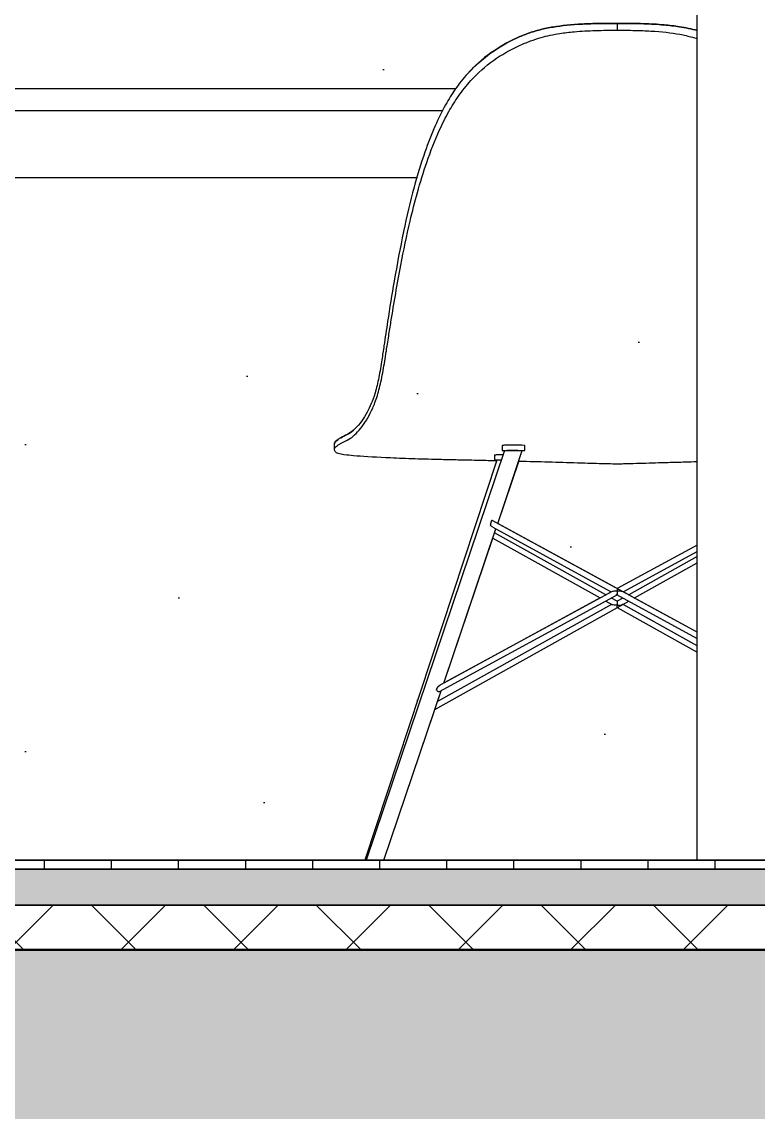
# Model space of a CAD drawing. Header units: millimetres. Extents: x -100 to 224448, y 0 to 22177.
# Drawn here: x 161922 to 162581, y 16625 to 17600 of the extents above; entities that cross this region are included whole.
import ezdxf

# ---------------------------------------------------------------- set-up
doc = ezdxf.new("R2010")
doc.units = ezdxf.units.MM
doc.linetypes.add('DASHED', pattern=[19.05, 12.7, -6.35])
doc.layers.get('0').update_dxf_attribs({"true_color": 0xdfdfdf})
for name, color, linetype in [('Background_0', 7, 'Continuous'), ('Boundary_Floor_ Ceramic Tiles', 7, 'Continuous'), ('Boundary_Insulation_ Extruded Polystyrene', 42, 'Continuous'), ('Boundary_Screed', 7, 'Continuous'), ('Elevation_Gypsum Board', 7, 'Continuous'), ('Fill_Concrete_ Reinforced', 85, 'Continuous'), ('Fill_Floor_ Ceramic Tiles', 251, 'Continuous'), ('Fill_Insulation_ Extruded Polystyrene', 42, 'Continuous'), ('Fill_Screed', 251, 'Continuous'), ('Viewport border', 7, 'Continuous')]:
    doc.layers.add(name, color=color, linetype=linetype)
for name, color, linetype, lineweight in [('Background_Concrete_ Reinforced', 7, 'Continuous', 9), ('Background_Floor_ Ceramic Tiles', 7, 'Continuous', 9), ('Background_Gypsum Board', 7, 'Continuous', 9), ('Background_Insulation_ Extruded Polystyrene', 7, 'Continuous', 9), ('Background_Screed', 7, 'Continuous', 9), ('Boundary_Concrete_ Reinforced', 99, 'Continuous', 50)]:
    doc.layers.add(name, color=color, linetype=linetype, lineweight=lineweight)
doc.layers.add('BIM_ROOM_LINES', color=7, linetype='Continuous', plot=False)

# ---------------------------------------------------------------- blocks, each defined once
blk = doc.blocks.new("CC'__section__..%5CMainBuilding.dwg", base_point=(1833.26, -9100))
at = {"layer": 'Elevation_Gypsum Board'}
h = blk.add_hatch(dxfattribs=at)
h.set_pattern_fill('DOTS2', color=256, scale=30, style=0)
h.paths.add_polyline_path([(5062.41, 8440), (5234.4, 8440), (5234.4, 8523), (5134.4, 8523), (5134.4, 8583), (5508.68, 8583), (5508.68, 8593), (5526, 8593), (5564.95, 8593), (5643.79, 8593), (5652.41, 8593), (5652.41, 8583), (6503.28, 8583), (6503.28, 8722.25), (6499.86, 8722.25), (6499.86, 8733), (6508.89, 8733), (6508.89, 8722.25), (6505.47, 8722.25), (6505.47, 8583), (7874.4, 8583), (7874.4, 8523), (7774.4, 8523), (7774.4, 8440), (7868.86, 8440), (7877.36, 8440), (8166.29, 8440), (8677.36, 8440), (8966.29, 8440), (9477.36, 8440), (9621.82, 8498.19), (9621.82, 8492.05), (9513.81, 8107.07), (9513.95, 8107.51, -0.162902), (9511.94, 8107.78), (9511.94, 8112.35), (9519.9, 8112.84), (9521.01, 8116.13, -0.163594), (9518.98, 8116.28), (9518.98, 8120.86), (9528.98, 8121.03, -0.017407), (9538.98, 8120.86), (9538.98, 8116.28, -0.167992), (9536.85, 8116.12), (9533.63, 8106.6), (9693.4, 8106.17), (9693.4, 10445), (3582.4, 10445), (3582.4, 7749.99), (5068.39, 7750), (5134.11, 8216.57), (5135.89, 8229.18), (5162.76, 8420), (4962.76, 8420), (4962.76, 8440), (5056.66, 8440), (5017.28, 8492.05), (5017.28, 8498.19)])
h.paths.add_polyline_path([(5474.97, 8610.91, -1), (5430.45, 8610.91, -1)], flags=16)
h.paths.add_polyline_path([(5383.04, 8616.48), (5309.83, 8589.84), (5306.41, 8599.23), (5379.62, 8625.88), (5439.34, 8647.62), (5499.8, 8669.62), (5503.22, 8660.23), (5442.76, 8638.22)], flags=16)
h = blk.add_hatch(dxfattribs=at)
h.set_pattern_fill('DOTS2', color=256, scale=30, style=0)
h.paths.add_polyline_path([(9442.41, 8360), (9001.23, 8360), (8929.84, 8107.07), (9047.56, 7750), (9396.09, 7750), (9513.81, 8107.07)])
h = blk.add_hatch(dxfattribs=at)
h.set_pattern_fill('DOTS2', color=256, scale=30, style=0)
h.paths.add_polyline_path([(9533.63, 8106.6), (9514.85, 8051.08), (9514.94, 8051.03), (9621.83, 7992.88), (9693.4, 8031.81), (9693.4, 8106.17)])
h = blk.add_hatch(dxfattribs=at)
h.set_pattern_fill('DOTS2', color=256, scale=30, style=0)
h.paths.add_polyline_path([(9510.42, 8038), (9466.6, 7908.45), (9606.4, 7984.49)])
h = blk.add_hatch(dxfattribs=at)
h.set_pattern_fill('DOTS2', color=256, scale=30, style=0)
h.paths.add_polyline_path([(9628.95, 7989.01), (9632.06, 7987.32), (9693.4, 8021.52), (9693.4, 8026.12), (9627.06, 7990.04)])
h = blk.add_hatch(dxfattribs=at)
h.set_pattern_fill('DOTS2', color=256, scale=30, style=0)
h.paths.add_polyline_path([(9637.25, 7984.5), (9693.4, 7953.96), (9693.4, 8015.8)])
h = blk.add_hatch(dxfattribs=at)
h.set_pattern_fill('DOTS2', color=256, scale=30, style=0)
h.paths.add_polyline_path([(9616.76, 7984.44), (9621.82, 7981.62), (9626.89, 7984.44), (9621.83, 7987.19)])
h = blk.add_hatch(dxfattribs=at)
h.set_pattern_fill('DOTS2', color=256, scale=30, style=0)
h.paths.add_polyline_path([(9458.65, 7884.92), (9413.01, 7750), (9693.39, 7750), (9693.4, 7935.99), (9621.82, 7975.89)])
h = blk.add_hatch(dxfattribs=at)
h.set_pattern_fill('DOTS2', color=256, scale=30, style=0)
h.paths.add_polyline_path([(9464.24, 7901.47), (9461.03, 7891.98), (9616.69, 7978.75), (9611.57, 7981.61)])
h = blk.add_hatch(dxfattribs=at)
h.set_pattern_fill('DOTS2', color=256, scale=30, style=0)
h.paths.add_polyline_path([(9626.96, 7978.75), (9693.4, 7941.71), (9693.4, 7948.26), (9632.09, 7981.61)])
at = {"layer": 'Fill_Concrete_ Reinforced', "extrusion": (0, 0, -1)}
h = blk.add_hatch(dxfattribs=at)
h.set_pattern_fill('CONCRETE1', color=256, scale=20, angle=15, style=0)
h.set_pattern_definition([(15, (-3002.4, -5250), (287.368, 497.736), [50.8, -355.6]), (105, (-3002.4, -5250), (-497.736, 287.368), [50.8, -355.6]), (150, (-2953.33, -5236.85), (-392.5523, -105.184), [71.842, -502.894]), (15, (-3012.5, -5016.04), (287.368, 497.736), [50.8, -355.6]), (60, (-2981.4, -5034), (-105.184, 392.5523), [35.921, -538.8154]), (150, (-2981.4, -5034), (-392.5523, -105.184), [35.921, -538.8154]), (15, (-2891.6, -4878.46), (287.368, 497.736), [71.842, -334.558]), (60, (-2891.6, -4878.46), (-105.184, 392.5523), [50.8, -523.9364]), (150, (-2822.2, -4859.87), (-392.5523, -105.184), [50.8, -523.9364]), (105, (-2758.8, -5079.55), (-497.736, 287.368), [50.8, -355.6]), (60, (-2758.82, -5079.55), (-105.184, 392.5523), [35.921, -538.8154]), (150, (-2740.86, -5048.44), (-392.5523, -105.184), [35.921, -538.8154]), (15, (-2979.63, -5138.7), (287.368, 497.736), [25.4, -340.36]), (15, (-2711.5, -4961.7), (287.368, 497.736), [25.4, -340.36]), (105, (-2847.33, -4945.5), (-497.736, 287.368), [25.4, -340.36]), (150, (-2739.1, -5153.15), (-392.5523, -105.184), [35.921, -538.8154]), (150, (-2983.15, -4929.3), (-392.5523, -105.184), [35.921, -538.8154]), (60, (-2852.9, -5071.9), (-105.184, 392.5523), [35.921, -538.8154]), (105, (-2880.6, -5164.77), (-497.736, 287.368), [6.35, -400.05]), (105, (-2906.6, -4994.24), (-497.736, 287.368), [6.35, -400.05]), (105, (-2740.65, -4877.46), (-497.736, 287.368), [6.35, -400.05]), (105, (-2678.64, -5084.36), (-497.736, 287.368), [6.35, -400.05])])
h.paths.add_polyline_path([(-21382.4, 7500), (-21382.4, 7670), (-21242.4, 7670), (-3322.4, 7670), (-3182.4, 7670), (-3182.4, 7500)])
at = {"layer": 'Fill_Floor_ Ceramic Tiles', "extrusion": (0, 0, -1)}
h = blk.add_hatch(dxfattribs=at)
h.set_pattern_fill('_USER', color=256, scale=60, angle=90, style=0, pattern_type=0)
h.set_pattern_definition([(90, (-3002.4, -5250), (-60, -2e-13), [])])
h.paths.add_polyline_path([(-3322.4, 7750), (-3322.4, 7742), (-21242.4, 7742), (-21242.4, 7750)])
at = {"layer": 'Fill_Insulation_ Extruded Polystyrene', "extrusion": (0, 0, -1)}
h = blk.add_hatch(dxfattribs=at)
h.set_pattern_fill('INSULATION', color=256, scale=20, style=0)
h.set_pattern_definition([(45, (-3002.4, -5250), (-50.28943, 50.28943), []), (135, (-3002.4, -5250), (-50.28943, -50.28943), [])])
h.paths.add_polyline_path([(-3322.4, 7710), (-3322.4, 7670), (-21242.4, 7670), (-21242.4, 7710)])
at = {"layer": 'Fill_Screed', "extrusion": (0, 0, -1)}
h = blk.add_hatch(dxfattribs=at)
h.set_pattern_fill('SCREED', color=256, scale=20, angle=15, style=0)
h.set_pattern_definition([(15, (-3002.4, -5250), (915.6406, 508.3053), [-127, 0, -381, 0]), (15, (-3005.69, -5237.73), (915.6406, 508.3053), [-50.8, 0, -177.8, 0, -91.44, 0, -381, 0]), (15, (-3008.97, -5225.47), (915.6406, 508.3053), [-25.4, 0, -127, 0, -127, 0, -279.4, 0, -91.44, 0]), (15, (-3012.26, -5213.2), (915.6406, 508.3053), [-91.44, 0, -406.4, 0]), (15, (-3015.55, -5200.93), (915.6406, 508.3053), [-304.8, 0, -304.8, 0]), (15, (-3018.84, -5188.66), (915.6406, 508.3053), [-431.8, 0]), (15, (-3022.12, -5176.4), (915.6406, 508.3053), [-127, 0, -558.8, 0]), (15, (-3025.4, -5164.13), (915.6406, 508.3053), [-177.8, 0, -101.6, 0]), (15, (-3028.7, -5151.86), (915.6406, 508.3053), [-254, 0]), (15, (-3035.27, -5127.33), (915.6406, 508.3053), [-35.56, 0, -381, 0, -228.6, 0]), (15, (-3038.56, -5115.06), (915.6406, 508.3053), [-50.8, 0, -5.08, 0, -127, 0]), (15, (-3041.84, -5102.8), (915.6406, 508.3053), [-25.4, 0, -330.2, 0, -381, 0]), (15, (-3045.13, -5090.53), (915.6406, 508.3053), [-254, 0]), (15, (-3048.42, -5078.26), (915.6406, 508.3053), [-127, 0, -533.4, 0]), (15, (-3055, -5053.72), (915.6406, 508.3053), [-609.6, 0]), (15, (-3058.28, -5041.46), (915.6406, 508.3053), [-127, 0, -10.16, 0, -177.8, 0]), (15, (-3061.57, -5029.2), (915.6406, 508.3053), [-35.56, 0, -254, 0, -101.6, 0, -177.8, 0, -203.2, 0]), (15, (-3064.85, -5016.92), (915.6406, 508.3053), [-76.2, 0, -101.6, 0, -254, 0, -10.16, 0, -127, 0]), (15, (-3068.14, -5004.65), (915.6406, 508.3053), [-254, 0])])
h.paths.add_polyline_path([(-3322.4, 7742), (-3322.4, 7710), (-21242.4, 7710), (-21242.4, 7742)])
at = {"linetype": 'DASHED', "extrusion": (0, 1, 0)}
blk.add_line((9621.82, 8498.19), (9621.82, 8492.05), dxfattribs=at)
blk.add_line((2834.4, 7750), (21730.4, 7750))
blk.add_line((2834.4, 7750), (21730.4, 7750))
at = {"layer": 'Background_0', "extrusion": (0, 1, 0)}
for p, q in [((9693.4, 7750), (9693.4, 12074.73)), ((8966.29, 8440), (9477.36, 8440)), ((9465.28, 8420), (8978.36, 8420)), ((9442.41, 8360), (9001.23, 8360)), ((9518.98, 8120.86), (9518.98, 8116.28)), ((9538.98, 8116.28), (9538.98, 8120.86)), ((9521.07, 8116.31), (9397.18, 7750)), ((9511.94, 8112.35), (9511.94, 8107.78)), ((9514.85, 8051.08), (9536.89, 8116.25)), ((9514.03, 8107.74), (9396.09, 7750)), ((9514.85, 8051.08), (9533.63, 8106.6)), ((9693.4, 7953.96), (9509.77, 8053.83)), ((9466.6, 7908.45), (9513.22, 8046.27)), ((9510.64, 8047.67), (9615.89, 7990.42)), ((9512.05, 8042.81), (9513.22, 8046.27)), ((9611.6, 7987.32), (9512.05, 8042.81)), ((9611.6, 7987.32), (9512.05, 8042.81)), ((9621.83, 7992.88), (9514.94, 8051.03)), ((9466.6, 7908.45), (9510.42, 8038)), ((9510.42, 8038), (9606.4, 7984.49)), ((9693.4, 8031.81), (9621.83, 7992.88)), ((9693.4, 8031.81), (9621.83, 7992.88)), ((9627.06, 7990.04), (9693.4, 8026.12)), ((9693.4, 8021.52), (9632.06, 7987.32)), ((9693.4, 8021.52), (9632.06, 7987.32)), ((9637.25, 7984.5), (9693.4, 8015.8)), ((9462.91, 7900.74), (9621.83, 7987.19)), ((9617.14, 7990.33), (9463.7, 7906.87)), ((9606.4, 7984.49), (9466.6, 7908.45)), ((9616.6, 7990.04), (9611.67, 7987.35)), ((9621.82, 7981.62), (9616.76, 7984.44)), ((9621.82, 7981.62), (9616.76, 7984.44)), ((9620.65, 7987.83), (9693.4, 7948.26)), ((9626.89, 7984.44), (9621.82, 7981.62)), ((9626.89, 7984.44), (9621.82, 7981.62)), ((9621.83, 7990.95), (9621.83, 7989.98)), ((9632.06, 7987.32), (9628.95, 7989.01)), ((9693.4, 7953.96), (9634.69, 7985.89)), ((9458.65, 7884.92), (9632.09, 7981.61)), ((9616.69, 7978.75), (9461.03, 7891.98)), ((9616.69, 7978.75), (9461.03, 7891.98)), ((9611.57, 7981.61), (9617.04, 7978.56)), ((9621.82, 7981.62), (9621.82, 7978.99)), ((9621.82, 7978.99), (9621.82, 7978.01)), ((9621.82, 7975.89), (9621.82, 7978.01)), ((9621.82, 7975.89), (9693.4, 7935.99)), ((9693.4, 7941.71), (9626.61, 7978.95)), ((9693.4, 7941.71), (9626.96, 7978.75)), ((9413.01, 7750), (9464.24, 7901.47)), ((9461.03, 7891.98), (9464.24, 7901.47)), ((9413.01, 7750), (9458.65, 7884.92))]:
    blk.add_line(p, q, dxfattribs=at)
at = {"layer": 'Background_0'}
blk.add_arc((9531.49, 7977.39), 143.66, 87.00827, 90.9973, dxfattribs=at)
at = {"layer": 'Background_0', "extrusion": (0, 0, -1)}
for centre, radius, start, end in [((-9517.92, 8058.99), 13.46, 302.73811, 316.08293), ((-9462.18, 7902.62), 1.99, 296.55135, 344.42914)]:
    blk.add_arc(centre, radius, start, end, dxfattribs=at)
for centre, major_axis, ratio, start_param, end_param in [((9528.98, 8116.28), (-10, 0), 0.02531, -0.000001, 1.570953), ((9528.98, 8116.28), (-10, 0), 0.02531, 5.634555, 6.283184), ((9528.98, 8116.28), (7.91, -0.02), 0.025509, 3.148971, 3.932856), ((9528.98, 8116.28), (7.91, -0.02), 0.025509, 3.932856, 5.433967), ((9528.98, 8116.28), (-10, 0), 0.02531, 1.570953, 3.141592), ((9528.98, 8116.28), (7.91, -0.02), 0.025509, 5.433967, 6.279242), ((9528.98, 8116.28), (-10, 0), 0.02531, 3.141592, 3.807343), ((9521.94, 8107.78), (10, 0), 0.044485, 3.141593, 4.343124), ((9521.94, 8107.78), (10, 0), 0.044485, 2.49566, 3.141593), ((9521.94, 8107.78), (7.91, 0.04), 0.044833, 3.157112, 3.991124), ((9521.94, 8107.78), (7.91, 0.04), 0.044833, 3.991124, 4.233039), ((9621.83, 7990.04), (4.96, 0), 0.184074, 3.468422, 4.364278), ((9621.83, 7990.04), (4.96, 0), 0.184074, 4.364278, 4.712465), ((9621.83, 7990.04), (-4.96, 0), 0.184074, 1.570873, 1.91906), ((9621.83, 7990.04), (-4.96, 0), 0.184074, 1.91906, 2.814763), ((9621.82, 7978.75), (-4.96, 0), 0.150863, 5.060577, 6.018523), ((9621.82, 7978.75), (-4.96, 0), 0.150863, 4.712389, 5.060577)]:
    blk.add_ellipse(centre, major_axis=major_axis, ratio=ratio, start_param=start_param, end_param=end_param, dxfattribs=at)
at = {"layer": 'Background_0'}
for start_param, end_param in [(1.570796, 1.918984), (1.918984, 2.876931)]:
    blk.add_ellipse((9621.82, 7978.75), major_axis=(-4.96, 0), ratio=0.150863, start_param=start_param, end_param=end_param, dxfattribs=at)
for points, degree, knots in [([(9621.82, 8498.19), (9616.38, 8498.19), (9610.92, 8498.16), (9600.56, 8497.96), (9595.62, 8497.8), (9580.63, 8497.04), (9572.09, 8496.2), (9560.55, 8494.28), (9556.65, 8493.48), (9549.23, 8491.59), (9545.75, 8490.53), (9538.83, 8488.08), (9535.46, 8486.7), (9523.87, 8481.45), (9516.05, 8476.97), (9501.12, 8466.31), (9494.16, 8460.1), (9483.93, 8448.8), (9480.29, 8444.21), (9473.78, 8434.88), (9470.9, 8430.24), (9464.82, 8419.37), (9461.76, 8413.1), (9455.61, 8399.1), (9452.51, 8391.08), (9446.14, 8372.82), (9442.95, 8362.26), (9436.56, 8338.65), (9433.45, 8325.38), (9427.56, 8297.46), (9424.77, 8282.47), (9420.16, 8255.77), (9418.22, 8243.68), (9415.24, 8224.44), (9414.14, 8217.11), (9412.49, 8205.89), (9411.86, 8201.55), (9410.4, 8192.14), (9409.51, 8186.8), (9407.49, 8176.85), (9406.38, 8172.2), (9403.91, 8163.89), (9402.77, 8160.82), (9400.5, 8155.41), (9399.26, 8152.87), (9396.4, 8147.62), (9394.76, 8145.04), (9391.19, 8140.02), (9389.25, 8137.72), (9385.34, 8133.85), (9383.43, 8132.48), (9380.28, 8130.64), (9378.98, 8130.05), (9375.29, 8128.27), (9373.4, 8127.19), (9370.29, 8125.05), (9369.33, 8124.03), (9368.82, 8122.82), (9368.76, 8122.53), (9368.76, 8122.24)], 3, [0, 0, 0, 0, 16.330716, 16.330716, 31.10748, 31.10748, 61.512893, 61.512893, 77.35221, 77.35221, 92.1238, 92.1238, 107.017959, 107.017959, 145.130915, 145.130915, 185.659571, 185.659571, 211.144639, 211.144639, 234.597358, 234.597358, 264.247955, 264.247955, 298.978933, 298.978933, 343.832824, 343.832824, 398.464099, 398.464099, 458.814973, 458.814973, 507.488234, 507.488234, 537.236482, 537.236482, 553.138672, 553.138672, 573.955597, 573.955597, 593.482799, 593.482799, 611.422984, 611.422984, 630.807534, 630.807534, 655.718862, 655.718862, 687.134652, 687.134652, 723.883084, 723.883084, 754.468186, 754.468186, 822.843285, 822.843285, 908.971704, 908.971704, 939.060242, 939.060242, 939.060242, 939.060242]), ([(9368.76, 8117.23), (9368.76, 8117.89), (9369.07, 8118.59), (9370.52, 8120.16), (9371.63, 8121.04), (9373.94, 8122.44), (9374.69, 8122.87), (9376.24, 8123.69), (9377, 8124.08), (9379.32, 8125.2), (9381.05, 8125.95), (9384.65, 8128.29), (9386.39, 8129.65), (9389.98, 8133.26), (9391.76, 8135.34), (9396.96, 8142.37), (9400.29, 8147.96), (9404.36, 8157.18), (9405.76, 8160.75), (9408.57, 8169.94), (9409.74, 8174.62), (9411.94, 8184.92), (9412.92, 8190.56), (9414.3, 8199.07), (9414.74, 8201.92), (9415.22, 8205.09), (9415.27, 8205.39), (9415.8, 8208.86), (9416.49, 8213.33), (9418.01, 8223.01), (9418.69, 8227.26), (9422.06, 8248.13), (9425, 8265.29), (9430.72, 8295.11), (9433.47, 8308.36), (9438.54, 8329.96), (9440.71, 8338.53), (9445.58, 8356.02), (9448.32, 8365), (9454.79, 8383.8), (9458.66, 8393.74), (9465.45, 8408.61), (9468.16, 8414.01), (9473.8, 8424.04), (9476.69, 8428.67), (9483.25, 8438.03), (9486.94, 8442.67), (9497.06, 8453.77), (9503.8, 8459.78), (9518.23, 8470.12), (9525.75, 8474.46), (9537.2, 8479.7), (9540.71, 8481.14), (9547.33, 8483.57), (9550.45, 8484.6), (9559.1, 8487.08), (9564.63, 8488.28), (9574.63, 8489.84), (9578.9, 8490.34), (9589.56, 8491.29), (9596.04, 8491.62), (9608.91, 8492), (9615.38, 8492.05), (9621.82, 8492.05)], 3, [282.763591, 282.763591, 282.763591, 282.763591, 312.946334, 312.946334, 342.237182, 342.237182, 354.170816, 354.170816, 363.917289, 363.917289, 381.338568, 381.338568, 395.33515, 395.33515, 407.61727, 407.61727, 430.080656, 430.080656, 440.322272, 440.322272, 449.714576, 449.714576, 460.205087, 460.205087, 465.478589, 465.478589, 466.022667, 466.022667, 471.620418, 471.620418, 476.011063, 476.011063, 493.219473, 493.219473, 506.849549, 506.849549, 515.862672, 515.862672, 525.507293, 525.507293, 536.48913, 536.48913, 543.006963, 543.006963, 548.952309, 548.952309, 555.470742, 555.470742, 565.407649, 565.407649, 574.735651, 574.735651, 578.727853, 578.727853, 582.166627, 582.166627, 588.043547, 588.043547, 592.326401, 592.326401, 598.712778, 598.712778, 605.095063, 605.095063, 605.095063, 605.095063]), ([(9489.01, 8454.4), (9495, 8460.84), (9501.58, 8466.64), (9516.05, 8476.97), (9523.87, 8481.45), (9535.46, 8486.7), (9538.83, 8488.08), (9545.75, 8490.53), (9549.23, 8491.59), (9556.65, 8493.48), (9560.55, 8494.28), (9572.09, 8496.2), (9580.63, 8497.04), (9595.62, 8497.8), (9600.56, 8497.96), (9610.92, 8498.16), (9616.38, 8498.19), (9621.82, 8498.19)], 3, [0, 0, 0, 0, 38.105683, 38.105683, 76.218639, 76.218639, 91.112799, 91.112799, 105.884388, 105.884388, 121.723706, 121.723706, 152.129118, 152.129118, 166.905882, 166.905882, 183.236599, 183.236599, 183.236599, 183.236599]), ([(9621.82, 8498.19), (9629.69, 8498.19), (9637.62, 8498.12), (9651.57, 8497.66), (9657.68, 8497.35), (9668.33, 8496.43), (9672.95, 8495.91), (9682.92, 8494.36), (9688.21, 8493.26), (9693.4, 8491.82)], 3, [886.68224, 886.68224, 886.68224, 886.68224, 906.034882, 906.034882, 921.036505, 921.036505, 932.506586, 932.506586, 946.041088, 946.041088, 946.041088, 946.041088]), ([(9693.4, 8491.82), (9688.21, 8493.26), (9682.92, 8494.36), (9672.95, 8495.91), (9668.33, 8496.43), (9657.68, 8497.35), (9651.57, 8497.66), (9637.62, 8498.12), (9629.69, 8498.19), (9621.82, 8498.19)], 3, [886.682245, 886.682245, 886.682245, 886.682245, 900.216743, 900.216743, 911.686824, 911.686824, 926.688446, 926.688446, 946.041088, 946.041088, 946.041088, 946.041088]), ([(9621.82, 8492.05), (9627.07, 8492.05), (9632.34, 8492.02), (9642.29, 8491.8), (9647.01, 8491.63), (9661.77, 8490.78), (9670.26, 8489.82), (9681.59, 8487.68), (9685.31, 8486.83), (9690.47, 8485.39), (9691.94, 8484.95), (9693.4, 8484.49)], 3, [0, 0, 0, 0, 15.757403, 15.757403, 29.876397, 29.876397, 60.217719, 60.217719, 75.46174, 75.46174, 81.634817, 81.634817, 81.634817, 81.634817]), ([(9368.76, 8122.24), (9368.76, 8122.53), (9368.82, 8122.82), (9369.33, 8124.03), (9370.29, 8125.05), (9373.4, 8127.19), (9375.29, 8128.27), (9378.98, 8130.05), (9380.28, 8130.64), (9383.43, 8132.48), (9385.34, 8133.85), (9387.81, 8136.3), (9388.19, 8136.68), (9388.57, 8137.09)], 3, [680.737508, 680.737508, 680.737508, 680.737508, 710.826047, 710.826047, 796.954465, 796.954465, 865.329565, 865.329565, 895.914666, 895.914666, 932.663099, 932.663099, 939.060242, 939.060242, 939.060242, 939.060242]), ([(9528.98, 8121.03), (9528.29, 8121.03), (9527.6, 8121.03), (9525.85, 8121.03), (9524.82, 8121.02), (9522.73, 8121), (9521.74, 8120.98), (9520.2, 8120.95), (9519.65, 8120.93), (9519.1, 8120.89), (9518.98, 8120.87), (9518.98, 8120.86)], 3, [40.11391, 40.11391, 40.11391, 40.11391, 42.198465, 42.198465, 45.490052, 45.490052, 49.470858, 49.470858, 53.241932, 53.241932, 55.868372, 55.868372, 55.868372, 55.868372]), ([(9513.81, 8107.07), (9508.83, 8107.18), (9503.86, 8107.29), (9492.44, 8107.55), (9485.98, 8107.69), (9474.52, 8107.94), (9469.49, 8108.05), (9456.47, 8108.36), (9448.57, 8108.58), (9433.28, 8109.07), (9425.97, 8109.34), (9407.5, 8110.16), (9396.79, 8110.76), (9384.84, 8111.69), (9382.03, 8111.96), (9375.76, 8112.69), (9373.47, 8113.18), (9371.38, 8113.9), (9370.92, 8114.15), (9370.39, 8114.53), (9370.24, 8114.67), (9369.77, 8115.13), (9369.39, 8115.55), (9368.9, 8116.38), (9368.76, 8116.8), (9368.76, 8117.23)], 3, [76.426733, 76.426733, 76.426733, 76.426733, 87.021319, 87.021319, 100.881195, 100.881195, 111.823793, 111.823793, 129.522232, 129.522232, 147.124892, 147.124892, 176.267547, 176.267547, 190.24467, 190.24467, 218.44689, 218.44689, 233.779419, 233.779419, 242.229448, 242.229448, 262.825084, 262.825084, 282.763591, 282.763591, 282.763591, 282.763591]), ([(9511.94, 8112.35), (9511.94, 8112.38), (9511.97, 8112.4), (9512.18, 8112.48), (9512.62, 8112.55), (9513.6, 8112.63), (9513.96, 8112.66), (9514.37, 8112.68)], 3, [55.866795, 55.866795, 55.866795, 55.866795, 57.120542, 57.120542, 61.131352, 61.131352, 63.001634, 63.001634, 63.001634, 63.001634]), ([(9514.37, 8112.68), (9515.18, 8112.73), (9516.16, 8112.77), (9518.1, 8112.82), (9518.98, 8112.83), (9519.9, 8112.84)], 3, [0, 0, 0, 0, 3.736532, 3.736532, 6.556741, 6.556741, 6.556741, 6.556741]), ([(9621.82, 8104.18), (9619.37, 8104.18), (9616.87, 8104.25), (9606.58, 8104.51), (9599.72, 8104.72), (9584.12, 8105.18), (9575.44, 8105.44), (9558.05, 8105.95), (9549.38, 8106.2), (9538.39, 8106.48), (9536.01, 8106.54), (9533.63, 8106.6)], 3, [0, 0, 0, 0, 7.343073, 7.343073, 21.669881, 21.669881, 39.746594, 39.746594, 57.807447, 57.807447, 62.635254, 62.635254, 62.635254, 62.635254]), ([(9693.4, 8106.17), (9689.77, 8106.07), (9686.14, 8105.96), (9677.45, 8105.72), (9672.4, 8105.57), (9659.76, 8105.19), (9652.2, 8104.96), (9640.82, 8104.63), (9637.02, 8104.52), (9631.19, 8104.36), (9629.16, 8104.31), (9625.65, 8104.22), (9623.73, 8104.18), (9621.82, 8104.18)], 3, [1267.317103, 1267.317103, 1267.317103, 1267.317103, 1283.142109, 1283.142109, 1305.147342, 1305.147342, 1338.135268, 1338.135268, 1354.682302, 1354.682302, 1363.626078, 1363.626078, 1373.961232, 1373.961232, 1373.961232, 1373.961232]), ([(9508.83, 8052.45), (9508.78, 8052.31), (9508.73, 8052.16), (9508.65, 8051.86), (9508.62, 8051.72), (9508.58, 8051.58)], 3, [14.5842378, 14.5842378, 14.5842378, 14.5842378, 15.0707239, 15.0707239, 15.4832834, 15.4832834, 15.4832834, 15.4832834]), ([(9509.66, 8053.9), (9509.66, 8053.9), (9509.65, 8053.9), (9509.63, 8053.9), (9509.61, 8053.88), (9509.54, 8053.83), (9509.5, 8053.78), (9509.42, 8053.68), (9509.37, 8053.61), (9509.26, 8053.44), (9509.21, 8053.34), (9509.09, 8053.12), (9509.04, 8053), (9508.93, 8052.73), (9508.88, 8052.59), (9508.83, 8052.45)], 3, [0, 0, 0, 0, 0.074927, 0.074927, 0.548288, 0.548288, 1.021649, 1.021649, 1.49837, 1.49837, 1.975091, 1.975091, 2.451812, 2.451812, 2.928533, 2.928533, 2.928533, 2.928533]), ([(9508.58, 8051.58), (9508.58, 8051.55), (9508.57, 8051.52), (9508.53, 8051.33), (9508.49, 8051.16), (9508.43, 8050.83), (9508.4, 8050.67), (9508.35, 8050.38), (9508.33, 8050.23), (9508.28, 8049.96), (9508.26, 8049.83), (9508.23, 8049.7), (9508.23, 8049.68), (9508.22, 8049.66)], 3, [12.502432, 12.502432, 12.502432, 12.502432, 12.576358, 12.576358, 13.062844, 13.062844, 13.54933, 13.54933, 14.026341, 14.026341, 14.503352, 14.503352, 14.584238, 14.584238, 14.584238, 14.584238]), ([(9621.83, 7992.88), (9621.83, 7992.87), (9621.83, 7992.85), (9621.83, 7992.8), (9621.83, 7992.72), (9621.83, 7992.56), (9621.83, 7992.33), (9621.83, 7992.06), (9621.83, 7991.78), (9621.83, 7991.41), (9621.83, 7991.13), (9621.83, 7990.95)], 3, [-1.244489, -1.244489, -1.244489, -1.244489, -1.22233, -1.20017, -1.155851, -1.067213, -0.889936, -0.71266, -0.535383, -0.358107, -0.003554, -0.003554, -0.003554, -0.003554]), ([(9621.83, 7989.98), (9621.83, 7989.71), (9621.83, 7989.31), (9621.83, 7988.78), (9621.83, 7988.38), (9621.83, 7987.99), (9621.83, 7987.66), (9621.83, 7987.42), (9621.83, 7987.31), (9621.83, 7987.25), (9621.83, 7987.22), (9621.83, 7987.2), (9621.83, 7987.19)], 3, [1.592677, 1.592677, 1.592677, 1.592677, 2.036195, 2.257954, 2.479714, 2.701473, 2.923232, 3.034111, 3.089551, 3.117271, 3.131131, 3.144991, 3.144991, 3.144991, 3.144991]), ([(9460.27, 7902.09), (9460.24, 7902.19), (9460.23, 7902.3), (9460.22, 7902.41), (9460.22, 7902.52), (9460.24, 7902.74), (9460.26, 7902.85), (9460.29, 7902.96), (9460.32, 7903.07), (9460.46, 7903.49), (9460.62, 7903.8), (9460.8, 7904.1), (9461, 7904.38), (9461.43, 7904.93), (9461.66, 7905.19), (9461.89, 7905.43), (9462.12, 7905.66), (9462.51, 7906.01), (9462.69, 7906.16), (9462.87, 7906.31), (9463.05, 7906.45), (9463.23, 7906.58)], 5, [8.680805, 8.680805, 8.680805, 8.680805, 8.680805, 8.680805, 9.202367, 9.202367, 9.202367, 9.202367, 9.759061, 9.759061, 9.759061, 9.759061, 11.603813, 11.603813, 11.603813, 11.603813, 13.448566, 13.448566, 13.448566, 13.448566, 14.821112, 14.821112, 14.821112, 14.821112, 14.821112, 14.821112]), ([(9463.23, 7906.58), (9463.27, 7906.6), (9463.32, 7906.63), (9463.36, 7906.66), (9463.4, 7906.69), (9463.49, 7906.75), (9463.55, 7906.78), (9463.6, 7906.81), (9463.65, 7906.84), (9463.7, 7906.86)], 5, [14.8211118, 14.8211118, 14.8211118, 14.8211118, 14.8211118, 14.8211118, 15.137213, 15.137213, 15.137213, 15.137213, 15.5176865, 15.5176865, 15.5176865, 15.5176865, 15.5176865, 15.5176865]), ([(9462.91, 7900.75), (9462.8, 7900.68), (9462.67, 7900.63), (9462.55, 7900.6), (9462.42, 7900.58), (9462.15, 7900.57), (9462, 7900.59), (9461.85, 7900.62), (9461.64, 7900.68), (9461.43, 7900.78), (9461.38, 7900.8), (9461.34, 7900.82), (9461.29, 7900.84)], 5, [4.251894, 4.251894, 4.251894, 4.251894, 4.251894, 4.251894, 5.378786, 5.378786, 5.378786, 5.378786, 6.584861, 6.584861, 6.584861, 6.901234, 6.901234, 6.901234, 6.901234, 6.901234, 6.901234])]:
    blk.add_open_spline(points, degree=degree, knots=knots, dxfattribs=at)
for points, degree in [([(9368.76, 8117.23), (9368.76, 8117.86), (9368.76, 8118.48), (9368.76, 8119.11), (9368.76, 8119.73), (9368.76, 8120.36), (9368.76, 8120.98), (9368.76, 8121.61), (9368.76, 8122.24)], 1), ([(9509.66, 8053.9), (9509.68, 8053.88), (9509.71, 8053.87), (9509.73, 8053.86), (9509.75, 8053.85), (9509.78, 8053.83)], 5)]:
    blk.add_open_spline(points, degree=degree, dxfattribs=at)
at = {"layer": 'Background_Concrete_ Reinforced', "extrusion": (0, 1, 0)}
blk.add_line((21242.4, 7670), (3322.4, 7670), dxfattribs=at)
at = {"layer": 'Background_Floor_ Ceramic Tiles', "extrusion": (0, 1, 0)}
for p, q in [((21242.4, 7750), (3322.4, 7750)), ((3322.4, 7742), (21242.4, 7742))]:
    blk.add_line(p, q, dxfattribs=at)
at = {"layer": 'Background_Gypsum Board', "extrusion": (0, 1, 0)}
for p, q in [((9396.09, 7750), (9047.55, 7750)), ((9693.39, 7750), (9413.01, 7750))]:
    blk.add_line(p, q, dxfattribs=at)
at = {"layer": 'Background_Insulation_ Extruded Polystyrene', "extrusion": (0, 1, 0)}
for p, q in [((21242.4, 7710), (3322.4, 7710)), ((3322.4, 7670), (21242.4, 7670))]:
    blk.add_line(p, q, dxfattribs=at)
at = {"layer": 'Background_Screed', "extrusion": (0, 1, 0)}
for p, q in [((21242.4, 7742), (3322.4, 7742)), ((3322.4, 7710), (21242.4, 7710))]:
    blk.add_line(p, q, dxfattribs=at)
at = {"layer": 'BIM_ROOM_LINES', "extrusion": (0, 1, 0)}
blk.add_line((21230.4, 7750), (3334.4, 7750), dxfattribs=at)
at = {"layer": 'Boundary_Concrete_ Reinforced', "extrusion": (0, 1, 0)}
blk.add_line((3322.4, 7670), (21242.4, 7670), dxfattribs=at)
at = {"layer": 'Boundary_Floor_ Ceramic Tiles', "extrusion": (0, 1, 0)}
for p, q in [((3322.4, 7750), (21242.4, 7750)), ((21242.4, 7742), (3322.4, 7742))]:
    blk.add_line(p, q, dxfattribs=at)
at = {"layer": 'Boundary_Insulation_ Extruded Polystyrene', "extrusion": (0, 1, 0)}
for p, q in [((3322.4, 7710), (21242.4, 7710)), ((21242.4, 7670), (3322.4, 7670))]:
    blk.add_line(p, q, dxfattribs=at)
at = {"layer": 'Boundary_Screed', "extrusion": (0, 1, 0)}
for p, q in [((3322.4, 7742), (21242.4, 7742)), ((21242.4, 7710), (3322.4, 7710))]:
    blk.add_line(p, q, dxfattribs=at)

msp = doc.modelspace()

# ---------------------------------------------------------------- block references
at = {"layer": 'Viewport border'}
msp.add_blockref("CC'__section__..%5CMainBuilding.dwg", (154666.19, 0), dxfattribs=at)

doc.saveas('drawing.dxf')
